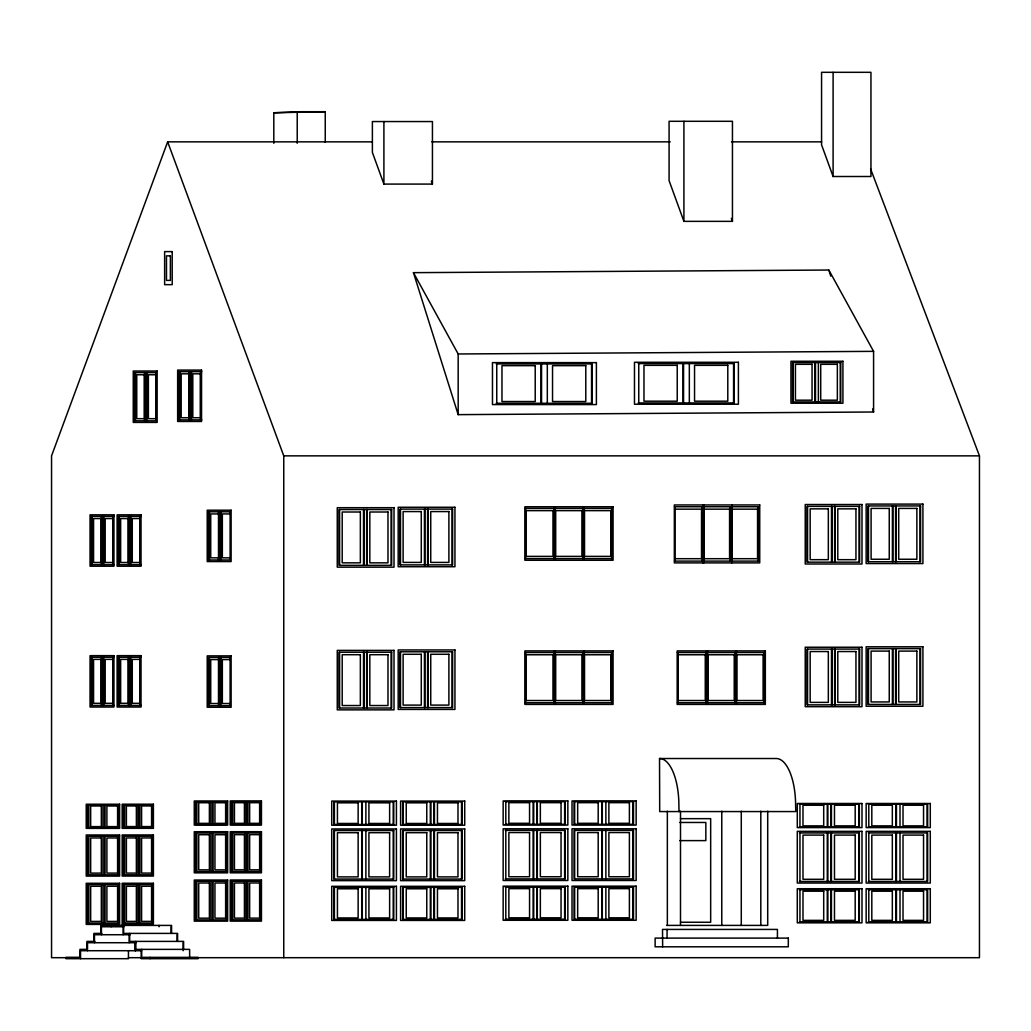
<?xml version="1.0" encoding="UTF-8"?>
<svg xmlns="http://www.w3.org/2000/svg" width="1031" height="1031" viewBox="0 0 1031 1031"><rect width="100%" height="100%" fill="white"/><g stroke="black" fill="none" stroke-linecap="round" stroke-linejoin="round"><path stroke-width="1.5" d="M554.291 704.405L554.291 650.896M554.291 560.258L554.291 506.762M555.297 704.405L555.297 650.896M555.297 560.258L555.297 506.762M584.177 704.405L584.177 650.896M584.177 560.258L584.177 506.762M702.794 562.887L702.794 504.958M703.773 562.887L703.773 504.958M706.557 704.405L706.557 650.896M707.562 704.405L707.562 650.896M731.752 562.887L731.752 504.958M736.443 704.405L736.443 650.896M372.23 141.853L167.653 141.853L51.55 455.857L51.55 957.696L80.379 957.696M273.808 143.296L273.808 112.766L301.812 111.709L325.242 111.709L325.242 142.214M273.808 112.766L325.242 111.709M413.444 272.661L828.834 270.032L873.579 351.352L873.579 412L458.176 414.642L413.444 272.661L458.176 353.981L458.176 414.642M458.176 353.981L873.579 351.352M431.834 141.853L670.253 141.853M731.469 141.853L821.668 141.853M833.1 176.507L870.95 176.507L870.95 72.312L821.565 72.312L821.565 144.843L833.1 176.507L833.1 72.312M383.906 184.085L432.44 184.085L432.44 121.555L372.384 121.555L372.384 152.408L383.906 184.085L383.906 121.555M683.914 221.356L732.448 221.356L732.448 121.297L669.08 121.297L669.08 180.618L683.914 221.356L683.914 121.297M638.202 363.569L734.124 363.569L734.124 402.941L638.202 402.941M496.195 363.917L592.116 363.917L592.116 403.289L496.195 403.289M201.767 371.675L178.647 371.675L178.647 419.875L201.767 419.875M167.653 141.853L283.757 455.857L979.45 455.857L979.45 957.696L189.266 957.696M674.545 506.749L730.837 506.749L730.837 561.109L674.545 561.109M731.198 506.749L758.816 506.749L758.816 561.109L731.198 561.109M525.127 508.412L583.25 508.412L583.25 558.609L525.127 558.609M583.636 508.412L612.13 508.412L612.13 558.609L583.636 558.609M675.189 509.159L701.518 509.159L701.518 558.699L675.189 558.699M218.366 513.928L210.724 513.928L210.724 557.848L218.366 557.848M230.003 513.928L222.348 513.928L222.348 557.848L230.003 557.848M114.157 516.415L91.037 516.415L91.037 564.627L114.157 564.627M141.234 516.415L118.101 516.415L118.101 564.627L141.234 564.627M525.127 652.546L583.25 652.546L583.25 702.755L525.127 702.755M583.636 652.546L612.13 652.546L612.13 702.755L583.636 702.755M677.406 652.546L735.515 652.546L735.515 702.755L677.406 702.755M114.157 657.237L91.037 657.237L91.037 705.449L114.157 705.449M141.234 657.237L118.101 657.237L118.101 705.449L141.234 705.449M218.366 659.595L210.724 659.595L210.724 703.529L218.366 703.529M230.003 659.595L222.348 659.595L222.348 703.529L230.003 703.529M659.531 758.52L776.266 758.52A46.91 19.344 90 0 1 795.61 805.43L795.777 811.565L659.698 811.565L659.531 758.52A46.91 19.344 90 0 1 678.888 805.43L679.042 811.565M505.267 801.667L565.194 801.667L565.194 824.31L505.267 824.31M799.399 804.232L859.326 804.232L859.326 826.875L799.399 826.875M868.244 804.232L927.655 804.232L927.655 826.875L868.244 826.875M119.441 804.979L87.609 804.979L87.609 827.622L119.441 827.622M153.31 804.94L123.449 804.94L123.449 827.584L153.31 827.584M680.499 818.666L710.668 818.666L710.668 922.255L680.499 922.255M679.777 822.467L705.835 822.467L705.835 840.613L679.777 840.613M505.267 830.393L565.194 830.393L565.194 878.902L505.267 878.902M799.399 832.945L859.326 832.945L859.326 881.453L799.399 881.453M868.244 832.945L927.655 832.945L927.655 881.453L868.244 881.453M119.441 836.244L87.609 836.244L87.609 874.829L119.441 874.829M153.31 836.218L123.449 836.218L123.449 874.803L153.31 874.803M119.441 884.546L87.609 884.546L87.609 923.132L119.441 923.132M153.31 884.521L123.449 884.521L123.449 923.106L153.31 923.106M505.267 887.214L565.194 887.214L565.194 919.227L505.267 919.227M799.399 889.766L859.326 889.766L859.326 921.778L799.399 921.778M868.244 889.766L927.655 889.766L927.655 921.778L868.244 921.778M666.619 925.4L767.708 925.4L767.708 811.204M123.9 926.753L101.438 926.753L101.438 934.73M101.876 933.403L93.885 933.403L93.885 941.393M130.19 934.73L94.465 934.73L94.465 942.721M94.916 941.393L86.926 941.393L86.926 949.371L79.954 949.371L79.954 957.361M136.002 942.721L87.506 942.721L87.506 950.711M141.582 950.711L80.534 950.711L80.534 958.688M80.405 957.361L66.023 957.361L66.023 958.688L128.45 958.688L128.45 950.711M128.424 957.696L141.582 957.696M870.589 168.891L979.45 455.857M731.34 218.327L732.448 221.356M431.345 181.069L432.44 184.085M828.834 270.032L830.754 276.14M872.613 408.959L873.579 412M927.101 804.232L927.101 826.875M927.101 832.945L927.101 881.453M927.101 889.766L927.101 921.778M920.026 505.937L920.026 561.727M920.026 648.628L920.026 704.418M899.999 804.232L899.999 826.875M899.999 832.945L899.999 881.453M899.999 889.766L899.999 921.778M896.442 804.232L896.442 826.875M896.442 832.945L896.442 881.453M896.442 889.766L896.442 921.778M896.107 505.937L896.107 561.727M896.107 648.628L896.107 704.418M895.887 804.232L895.887 826.875M895.887 832.945L895.887 881.453M895.887 889.766L895.887 921.778M895.565 505.937L895.565 561.727M895.565 648.628L895.565 704.418M892.962 505.937L892.962 561.727M892.962 648.628L892.962 704.418M892.408 505.937L892.408 561.727M892.408 648.628L892.408 704.418M868.798 804.232L868.798 826.875M868.798 832.945L868.798 881.453M868.798 889.766L868.798 921.778M868.489 505.937L868.489 561.727M868.489 648.628L868.489 704.418M859.107 506.376L859.107 562.166M859.107 649.066L859.107 704.856M858.784 804.232L858.784 826.875M858.784 832.945L858.784 881.453M858.784 889.766L858.784 921.778M840.239 362.564L840.239 401.922M835.187 506.376L835.187 562.166M835.187 649.066L835.187 704.856M834.633 506.376L834.633 562.166M834.633 649.066L834.633 704.856M832.03 506.376L832.03 562.166M832.03 649.066L832.03 704.856M831.489 506.376L831.489 562.166M831.489 649.066L831.489 704.856M831.437 804.232L831.437 826.875M831.437 832.945L831.437 881.453M831.437 889.766L831.437 921.778M830.883 804.232L830.883 826.875M830.883 832.945L830.883 881.453M830.883 889.766L830.883 921.778M827.841 804.232L827.841 826.875M827.841 832.945L827.841 881.453M827.841 889.766L827.841 921.778M827.287 804.232L827.287 826.875M827.287 832.945L827.287 881.453M827.287 889.766L827.287 921.778M818.382 362.564L818.382 401.922M815.495 362.564L815.495 401.922M814.941 362.564L814.941 401.922M807.569 506.376L807.569 562.166M807.569 649.066L807.569 704.856M799.953 804.232L799.953 826.875M799.953 832.945L799.953 881.453M799.953 889.766L799.953 921.778M793.097 362.564L793.097 401.922M777.426 938.107L777.426 929.421L662.508 929.421L662.649 946.806M763.855 652.546L763.855 702.755M760.801 811.204L760.801 925.4M758.275 506.749L758.275 561.109M741.276 811.204L741.276 925.4M734.961 652.546L734.961 702.755M733.569 363.569L733.569 402.941M730.296 506.749L730.296 561.109M721.777 811.204L721.777 925.4M707.008 652.546L707.008 702.755M706.016 652.546L706.016 702.755M702.253 506.749L702.253 561.109M689.327 363.569L689.327 402.941M683.553 363.569L683.553 402.941M682.999 363.569L682.999 402.941M680.499 811.204L680.499 925.4M677.947 652.546L677.947 702.755M675.086 506.749L675.086 561.109M667.353 811.204L667.353 925.4M667.07 929.421L667.07 938.107M638.756 363.569L638.756 402.941M632.97 801.667L632.97 824.31M632.97 830.393L632.97 878.902M632.97 887.214L632.97 919.227M611.589 508.412L611.589 558.609M611.589 652.546L611.589 702.755M605.867 801.667L605.867 824.31M605.867 830.393L605.867 878.902M605.867 887.214L605.867 919.227M602.297 801.667L602.297 824.31M602.297 830.393L602.297 878.902M602.297 887.214L602.297 919.227M601.756 801.667L601.756 824.31M601.756 830.393L601.756 878.902M601.756 887.214L601.756 919.227M591.562 363.917L591.562 403.289M582.695 508.412L582.695 558.609M582.695 652.546L582.695 702.755M574.654 801.667L574.654 824.31M574.654 830.393L574.654 878.902M574.654 887.214L574.654 919.227M564.64 801.667L564.64 824.31M564.64 830.393L564.64 878.902M564.64 887.214L564.64 919.227M553.737 508.412L553.737 558.609M553.737 652.546L553.737 702.755M547.319 363.917L547.319 403.289M541.546 363.917L541.546 403.289M540.991 363.917L540.991 403.289M537.293 801.667L537.293 824.31M537.293 830.393L537.293 878.902M537.293 887.214L537.293 919.227M536.751 801.667L536.751 824.31M536.751 830.393L536.751 878.902M536.751 887.214L536.751 919.227M533.71 801.667L533.71 824.31M533.71 830.393L533.71 878.902M533.71 887.214L533.71 919.227M533.156 801.667L533.156 824.31M533.156 830.393L533.156 878.902M533.156 887.214L533.156 919.227M525.681 508.412L525.681 558.609M525.681 652.546L525.681 702.755M505.809 801.667L505.809 824.31M505.809 830.393L505.809 878.902M505.809 887.214L505.809 919.227M496.749 363.917L496.749 403.289M461.54 801.822L461.54 824.465M461.54 830.535L461.54 879.043M461.54 887.356L461.54 919.381M452.055 509.095L452.055 564.885M452.055 651.785L452.055 707.588M434.438 801.822L434.438 824.465M434.438 830.535L434.438 879.043M434.438 887.356L434.438 919.381M433.896 801.822L433.896 824.465M433.896 830.535L433.896 879.043M433.896 887.356L433.896 919.381M430.881 801.822L430.881 824.465M430.881 830.535L430.881 879.043M430.881 887.356L430.881 919.381M430.327 801.822L430.327 824.465M430.327 830.535L430.327 879.043M430.327 887.356L430.327 919.381M428.136 509.095L428.136 564.885M428.136 651.785L428.136 707.588M427.594 509.095L427.594 564.885M427.594 651.785L427.594 707.588M424.978 509.095L424.978 564.885M424.978 651.785L424.978 707.588M424.437 509.095L424.437 564.885M424.437 651.785L424.437 707.588M403.237 801.822L403.237 824.465M403.237 830.535L403.237 879.043M403.237 887.356L403.237 919.381M400.518 509.095L400.518 564.885M400.518 651.785L400.518 707.588M393.223 801.822L393.223 824.465M393.223 830.535L393.223 879.043M393.223 887.356L393.223 919.381M391.136 509.533L391.136 565.323M391.136 652.223L391.136 708.013M367.216 509.533L367.216 565.323M367.216 652.223L367.216 708.013M366.662 509.533L366.662 565.323M366.662 652.223L366.662 708.013M365.876 801.822L365.876 824.465M365.876 830.535L365.876 879.043M365.876 887.356L365.876 919.381M364.059 509.533L364.059 565.323M364.059 652.223L364.059 708.013M363.518 509.533L363.518 565.323M363.518 652.223L363.518 708.013M362.281 801.822L362.281 824.465M362.281 830.535L362.281 879.043M362.281 887.356L362.281 919.381M361.726 801.822L361.726 824.465M361.726 830.535L361.726 879.043M361.726 887.356L361.726 919.381M339.599 509.533L339.599 565.323M339.599 652.223L339.599 708.013M334.392 801.822L334.392 824.465M334.392 830.535L334.392 879.043M334.392 887.356L334.392 919.381M297.224 112.766L297.224 143.27M283.757 455.857L283.757 957.696M247.904 801.693L247.904 824.336M247.904 832.958L247.904 871.543M247.904 881.26L247.904 919.845M246.705 801.693L246.705 824.336M246.705 832.958L246.705 871.543M246.705 881.26L246.705 919.845M244.966 801.693L244.966 824.336M244.966 832.958L244.966 871.543M244.966 881.26L244.966 919.845M232.71 801.693L232.71 824.336M232.71 832.958L232.71 871.543M232.71 881.26L232.71 919.845M221.021 511.788L221.021 559.988M221.021 657.456L221.021 705.668M219.822 511.788L219.822 559.988M219.822 657.456L219.822 705.668M218.495 511.788L218.495 559.988M218.495 657.456L218.495 705.668M213.095 801.731L213.095 824.362M213.095 832.996L213.095 871.582M213.095 881.299L213.095 919.884M211.896 801.731L211.896 824.362M211.896 832.996L211.896 871.582M211.896 881.299L211.896 919.884M210.04 801.731L210.04 824.362M210.04 832.996L210.04 871.582M210.04 881.299L210.04 919.884M209.396 511.788L209.396 559.988M209.396 657.456L209.396 705.668M200.568 371.675L200.568 419.875M196.857 801.731L196.857 824.362M196.857 832.996L196.857 871.582M196.857 881.299L196.857 919.884M191.47 371.675L191.47 419.875M190.271 371.675L190.271 419.875M189.627 957.361L189.627 949.371L135.692 949.371L135.692 941.393M188.944 371.675L188.944 419.875M183.608 949.371L183.608 941.393L129.674 941.393L129.674 933.403M183.106 942.721L183.106 950.711M179.845 371.675L179.845 419.875M177.59 941.393L177.59 933.403L123.656 933.403L123.656 925.413M177.087 934.73L177.087 941.123M171.571 933.403L171.571 925.413L100.858 925.413L100.858 933.403M171.069 926.753L171.069 933.132M159.045 925.413L159.045 926.753M152.111 804.94L152.111 827.584M152.111 836.218L152.111 874.803M152.111 884.521L152.111 923.106M150.075 957.361L150.075 958.688M147.059 372.616L147.059 420.828M145.861 372.616L145.861 420.828M144.533 372.616L144.533 420.828M141.711 949.371L141.711 957.361L197.991 957.361L197.991 958.688L141.208 958.688L141.208 950.711M140.036 516.415L140.036 564.627M140.036 657.237L140.036 705.449M139.855 804.94L139.855 827.584M139.855 836.218L139.855 874.803M139.855 884.521L139.855 923.106M138.644 804.94L138.644 827.584M138.644 836.218L138.644 874.803M138.644 884.521L138.644 923.106M136.917 804.94L136.917 827.584M136.917 836.218L136.917 874.803M136.917 884.521L136.917 923.106M135.435 372.616L135.435 420.828M135.422 942.721L135.422 950.711M135.19 942.721L135.19 950.711M130.937 516.415L130.937 564.627M130.937 657.237L130.937 705.449M129.738 516.415L129.738 564.627M129.738 657.237L129.738 705.449M129.171 934.73L129.171 942.721M128.411 516.415L128.411 564.627M128.411 657.237L128.411 705.449M124.648 804.94L124.648 827.584M124.648 836.218L124.648 874.803M124.648 884.521L124.648 923.106M123.153 926.753L123.153 934.73M119.312 516.415L119.312 564.627M119.312 657.237L119.312 705.449M118.23 804.979L118.23 827.622M118.23 836.244L118.23 874.829M118.23 884.546L118.23 923.132M112.959 516.415L112.959 564.627M112.959 657.237L112.959 705.449M111.129 925.413L111.129 926.753M105.046 804.979L105.046 827.622M105.046 836.244L105.046 874.829M105.046 884.546L105.046 923.132M103.86 516.415L103.86 564.627M103.86 657.237L103.86 705.449M103.847 804.979L103.847 827.622M103.847 836.244L103.847 874.829M103.847 884.546L103.847 923.132M102.662 516.415L102.662 564.627M102.662 657.237L102.662 705.449M101.992 804.979L101.992 827.622M101.992 836.244L101.992 874.829M101.992 884.546L101.992 923.132M101.334 516.415L101.334 564.627M101.334 657.237L101.334 705.449M92.236 516.415L92.236 564.627M92.236 657.237L92.236 705.449M88.808 804.979L88.808 827.622M88.808 836.244L88.808 874.829M88.808 884.546L88.808 923.132M172.203 251.603L164.638 251.603L164.638 284.659L172.203 284.659L172.203 251.603M170.373 255.856L166.481 255.856L166.481 280.406L170.373 280.406L170.373 255.856M842.92 361.262L790.957 361.262L790.957 403.224L842.92 403.224L842.92 361.262M738.402 362.281L634.477 362.281L634.477 404.229L738.402 404.229L738.402 362.281M596.395 362.616L492.47 362.616L492.47 404.577L596.395 404.577L596.395 362.616M840.793 362.564L792.543 362.564L792.543 401.922L840.793 401.922L840.793 362.564M812.054 364.304L795.429 364.304L795.429 400.183L812.054 400.183L812.054 364.304M837.352 364.304L820.715 364.304L820.715 400.183L837.352 400.183L837.352 364.304M677.225 365.322L643.975 365.322L643.975 401.188L677.225 401.188L677.225 365.322M727.796 365.322L694.546 365.322L694.546 401.188L727.796 401.188L727.796 365.322M535.218 365.657L501.968 365.657L501.968 401.536L535.218 401.536L535.218 365.657M585.788 365.657L552.539 365.657L552.539 401.536L585.788 401.536L585.788 365.657M201.548 370.09L177.654 370.09L177.654 421.46L201.548 421.46L201.548 370.09M157.137 371.031L133.257 371.031L133.257 422.414L157.137 422.414L157.137 371.031M156.158 372.616L134.236 372.616L134.236 420.828L156.158 420.828L156.158 372.616M188.815 373.815L181.172 373.815L181.172 417.735L188.815 417.735L188.815 373.815M200.439 373.815L192.797 373.815L192.797 417.735L200.439 417.735L200.439 373.815M144.404 374.769L136.762 374.769L136.762 418.689L144.404 418.689L144.404 374.769M156.029 374.769L148.387 374.769L148.387 418.689L156.029 418.689L156.029 374.769M922.913 504.107L866.156 504.107L866.156 563.557L922.913 563.557L922.913 504.107M861.993 504.533L805.237 504.533L805.237 563.996L861.993 563.996L861.993 504.533M759.731 504.958L674.338 504.958L674.338 562.887L759.731 562.887L759.731 504.958M920.58 505.937L867.947 505.937L867.947 561.727L920.58 561.727L920.58 505.937M859.648 506.376L807.015 506.376L807.015 562.166L859.648 562.166L859.648 506.376M613.071 506.762L524.908 506.762L524.908 560.258L613.071 560.258L613.071 506.762M454.942 507.265L398.185 507.265L398.185 566.728L454.942 566.728L454.942 507.265M394.01 507.703L337.266 507.703L337.266 567.153L394.01 567.153L394.01 507.703M889.25 508.412L871.092 508.412L871.092 559.253L889.25 559.253L889.25 508.412M916.868 508.412L898.71 508.412L898.71 559.253L916.868 559.253L916.868 508.412M828.331 508.85L810.173 508.85L810.173 559.678L828.331 559.678L828.331 508.85M855.949 508.85L837.791 508.85L837.791 559.678L855.949 559.678L855.949 508.85M452.609 509.095L399.964 509.095L399.964 564.885L452.609 564.885L452.609 509.095M729.574 509.159L704.109 509.159L704.109 558.699L729.574 558.699L729.574 509.159M757.553 509.159L732.087 509.159L732.087 558.699L757.553 558.699L757.553 509.159M391.677 509.533L339.044 509.533L339.044 565.323L391.677 565.323L391.677 509.533M231.112 510.203L207.218 510.203L207.218 561.573L231.112 561.573L231.112 510.203M552.99 510.641L525.81 510.641L525.81 556.379L552.99 556.379L552.99 510.641M581.961 510.641L555.657 510.641L555.657 556.379L581.961 556.379L581.961 510.641M610.842 510.641L584.538 510.641L584.538 556.379L610.842 556.379L610.842 510.641M421.279 511.569L403.121 511.569L403.121 562.41L421.279 562.41L421.279 511.569M448.897 511.569L430.739 511.569L430.739 562.41L448.897 562.41L448.897 511.569M230.119 511.788L208.198 511.788L208.198 559.988L230.119 559.988L230.119 511.788M360.36 512.007L342.202 512.007L342.202 562.849L360.36 562.849L360.36 512.007M387.978 512.007L369.82 512.007L369.82 562.849L387.978 562.849L387.978 512.007M113.938 514.83L90.058 514.83L90.058 566.212L113.938 566.212L113.938 514.83M141.015 514.83L117.122 514.83L117.122 566.212L141.015 566.212L141.015 514.83M101.206 518.554L93.563 518.554L93.563 562.488L101.206 562.488L101.206 518.554M112.83 518.554L105.188 518.554L105.188 562.488L112.83 562.488L112.83 518.554M128.282 518.554L120.64 518.554L120.64 562.488L128.282 562.488L128.282 518.554M139.907 518.554L132.264 518.554L132.264 562.488L139.907 562.488L139.907 518.554M922.913 646.798L866.156 646.798L866.156 706.261L922.913 706.261L922.913 646.798M861.993 647.236L805.237 647.236L805.237 706.686L861.993 706.686L861.993 647.236M920.58 648.628L867.947 648.628L867.947 704.418L920.58 704.418L920.58 648.628M859.648 649.066L807.015 649.066L807.015 704.856L859.648 704.856L859.648 649.066M454.942 649.955L398.185 649.955L398.185 709.418L454.942 709.418L454.942 649.955M394.01 650.393L337.266 650.393L337.266 709.856L394.01 709.856L394.01 650.393M613.071 650.896L524.908 650.896L524.908 704.405L613.071 704.405L613.071 650.896M765.337 650.896L677.174 650.896L677.174 704.405L765.337 704.405L765.337 650.896M889.25 651.102L871.092 651.102L871.092 701.943L889.25 701.943L889.25 651.102M916.868 651.102L898.71 651.102L898.71 701.943L916.868 701.943L916.868 651.102M828.331 651.54L810.173 651.54L810.173 702.382L828.331 702.382L828.331 651.54M855.949 651.54L837.791 651.54L837.791 702.382L855.949 702.382L855.949 651.54M452.609 651.785L399.964 651.785L399.964 707.588L452.609 707.588L452.609 651.785M391.677 652.223L339.044 652.223L339.044 708.013L391.677 708.013L391.677 652.223M764.396 652.546L735.902 652.546L735.902 702.755L764.396 702.755L764.396 652.546M421.279 654.273L403.121 654.273L403.121 705.101L421.279 705.101L421.279 654.273M448.897 654.273L430.739 654.273L430.739 705.101L448.897 705.101L448.897 654.273M360.36 654.698L342.202 654.698L342.202 705.539L360.36 705.539L360.36 654.698M387.978 654.698L369.82 654.698L369.82 705.539L387.978 705.539L387.978 654.698M552.99 654.775L525.81 654.775L525.81 700.526L552.99 700.526L552.99 654.775M581.961 654.775L555.657 654.775L555.657 700.526L581.961 700.526L581.961 654.775M610.842 654.775L584.538 654.775L584.538 700.526L610.842 700.526L610.842 654.775M705.256 654.775L678.076 654.775L678.076 700.526L705.256 700.526L705.256 654.775M734.227 654.775L707.923 654.775L707.923 700.526L734.227 700.526L734.227 654.775M763.108 654.775L736.817 654.775L736.817 700.526L763.108 700.526L763.108 654.775M113.938 655.652L90.058 655.652L90.058 707.034L113.938 707.034L113.938 655.652M141.015 655.652L117.122 655.652L117.122 707.034L141.015 707.034L141.015 655.652M231.112 655.871L207.218 655.871L207.218 707.253L231.112 707.253L231.112 655.871M230.119 657.456L208.198 657.456L208.198 705.668L230.119 705.668L230.119 657.456M101.206 659.376L93.563 659.376L93.563 703.31L101.206 703.31L101.206 659.376M112.83 659.376L105.188 659.376L105.188 703.31L112.83 703.31L112.83 659.376M128.282 659.376L120.64 659.376L120.64 703.31L128.282 703.31L128.282 659.376M139.907 659.376L132.264 659.376L132.264 703.31L139.907 703.31L139.907 659.376M227.658 800.984L194.279 800.984L194.279 825.109L227.658 825.109L227.658 800.984M261.449 800.945L230.222 800.945L230.222 825.084L261.449 825.084L261.449 800.945M567.849 800.932L503.154 800.932L503.154 825.058L567.849 825.058L567.849 800.932M636.153 800.932L572.025 800.932L572.025 825.058L636.153 825.058L636.153 800.932M396.42 801.074L331.724 801.074L331.724 825.2L396.42 825.2L396.42 801.074M464.723 801.074L400.595 801.074L400.595 825.2L464.723 825.2L464.723 801.074M633.511 801.667L574.112 801.667L574.112 824.31L633.511 824.31L633.511 801.667M226.292 801.731L195.658 801.731L195.658 824.362L226.292 824.362L226.292 801.731M260.173 801.693L231.498 801.693L231.498 824.336L260.173 824.336L260.173 801.693M393.765 801.822L333.838 801.822L333.838 824.465L393.765 824.465L393.765 801.822M462.094 801.822L402.683 801.822L402.683 824.465L462.094 824.465L462.094 801.822M209.396 802.737L198.712 802.737L198.712 823.357L209.396 823.357L209.396 802.737M225.634 802.737L214.951 802.737L214.951 823.357L225.634 823.357L225.634 802.737M244.437 802.698L234.437 802.698L234.437 823.331L244.437 823.331L244.437 802.698M259.632 802.698L249.644 802.698L249.644 823.331L259.632 823.331L259.632 802.698M529.56 802.672L508.863 802.672L508.863 823.305L529.56 823.305L529.56 802.672M561.044 802.672L540.347 802.672L540.347 823.305L561.044 823.305L561.044 802.672M598.186 802.672L577.669 802.672L577.669 823.305L598.186 823.305L598.186 802.672M629.4 802.672L608.883 802.672L608.883 823.305L629.4 823.305L629.4 802.672M358.131 802.827L337.433 802.827L337.433 823.46L358.131 823.46L358.131 802.827M389.628 802.827L368.918 802.827L368.918 823.46L389.628 823.46L389.628 802.827M426.77 802.827L406.24 802.827L406.24 823.46L426.77 823.46L426.77 802.827M457.983 802.827L437.453 802.827L437.453 823.46L457.983 823.46L457.983 802.827M861.993 803.484L797.285 803.484L797.285 827.609L861.993 827.609L861.993 803.484M930.284 803.484L866.156 803.484L866.156 827.609L930.284 827.609L930.284 803.484M119.609 804.232L86.23 804.232L86.23 828.37L119.609 828.37L119.609 804.232M153.4 804.206L122.161 804.206L122.161 828.331L153.4 828.331L153.4 804.206M823.705 805.237L802.994 805.237L802.994 825.87L823.705 825.87L823.705 805.237M855.189 805.237L834.479 805.237L834.479 825.87L855.189 825.87L855.189 805.237M892.331 805.237L871.814 805.237L871.814 825.87L892.331 825.87L892.331 805.237M923.544 805.237L903.014 805.237L903.014 825.87L923.544 825.87L923.544 805.237M136.376 805.946L126.388 805.946L126.388 826.578L136.376 826.578L136.376 805.946M151.583 805.946L141.582 805.946L141.582 826.578L151.583 826.578L151.583 805.946M101.334 805.984L90.664 805.984L90.664 826.617L101.334 826.617L101.334 805.984M117.586 805.984L106.902 805.984L106.902 826.617L117.586 826.617L117.586 805.984M396.42 828.95L331.724 828.95L331.724 880.642L396.42 880.642L396.42 828.95M464.723 828.95L400.595 828.95L400.595 880.642L464.723 880.642L464.723 828.95M567.849 828.795L503.154 828.795L503.154 880.487L567.849 880.487L567.849 828.795M636.153 828.795L572.025 828.795L572.025 880.487L636.153 880.487L636.153 828.795M633.511 830.393L574.112 830.393L574.112 878.902L633.511 878.902L633.511 830.393M393.765 830.535L333.838 830.535L333.838 879.043L393.765 879.043L393.765 830.535M462.094 830.535L402.683 830.535L402.683 879.043L462.094 879.043L462.094 830.535M861.993 831.347L797.285 831.347L797.285 883.052L861.993 883.052L861.993 831.347M930.284 831.347L866.156 831.347L866.156 883.052L930.284 883.052L930.284 831.347M227.658 831.721L194.279 831.721L194.279 872.845L227.658 872.845L227.658 831.721M261.449 831.695L230.222 831.695L230.222 872.819L261.449 872.819L261.449 831.695M529.56 832.545L508.863 832.545L508.863 876.75L529.56 876.75L529.56 832.545M561.044 832.545L540.347 832.545L540.347 876.75L561.044 876.75L561.044 832.545M598.186 832.545L577.669 832.545L577.669 876.75L598.186 876.75L598.186 832.545M629.4 832.545L608.883 832.545L608.883 876.75L629.4 876.75L629.4 832.545M358.131 832.687L337.433 832.687L337.433 876.891L358.131 876.891L358.131 832.687M389.628 832.687L368.918 832.687L368.918 876.891L389.628 876.891L389.628 832.687M426.77 832.687L406.24 832.687L406.24 876.891L426.77 876.891L426.77 832.687M457.983 832.687L437.453 832.687L437.453 876.891L457.983 876.891L457.983 832.687M226.292 832.996L195.658 832.996L195.658 871.582L226.292 871.582L226.292 832.996M260.173 832.958L231.498 832.958L231.498 871.543L260.173 871.543L260.173 832.958M209.396 834.71L198.712 834.71L198.712 869.868L209.396 869.868L209.396 834.71M225.634 834.71L214.951 834.71L214.951 869.868L225.634 869.868L225.634 834.71M244.437 834.672L234.437 834.672L234.437 869.829L244.437 869.829L244.437 834.672M259.632 834.672L249.644 834.672L249.644 869.829L259.632 869.829L259.632 834.672M153.4 834.942L122.161 834.942L122.161 876.066L153.4 876.066L153.4 834.942M119.609 834.981L86.23 834.981L86.23 876.105L119.609 876.105L119.609 834.981M823.705 835.097L802.994 835.097L802.994 879.301L823.705 879.301L823.705 835.097M855.189 835.097L834.479 835.097L834.479 879.301L855.189 879.301L855.189 835.097M892.331 835.097L871.814 835.097L871.814 879.301L892.331 879.301L892.331 835.097M923.544 835.097L903.014 835.097L903.014 879.301L923.544 879.301L923.544 835.097M101.334 837.958L90.664 837.958L90.664 873.115L101.334 873.115L101.334 837.958M117.586 837.958L106.902 837.958L106.902 873.115L117.586 873.115L117.586 837.958M136.376 837.932L126.388 837.932L126.388 873.089L136.376 873.089L136.376 837.932M151.583 837.932L141.582 837.932L141.582 873.089L151.583 873.089L151.583 837.932M227.658 880.036L194.279 880.036L194.279 921.147L227.658 921.147L227.658 880.036M261.449 879.997L230.222 879.997L230.222 921.121L261.449 921.121L261.449 879.997M226.292 881.299L195.658 881.299L195.658 919.884L226.292 919.884L226.292 881.299M260.173 881.26L231.498 881.26L231.498 919.845L260.173 919.845L260.173 881.26M209.396 883.013L198.712 883.013L198.712 918.17L209.396 918.17L209.396 883.013M225.634 883.013L214.951 883.013L214.951 918.17L225.634 918.17L225.634 883.013M244.437 882.974L234.437 882.974L234.437 918.131L244.437 918.131L244.437 882.974M259.632 882.974L249.644 882.974L249.644 918.131L259.632 918.131L259.632 882.974M119.609 883.283L86.23 883.283L86.23 924.407L119.609 924.407L119.609 883.283M153.4 883.245L122.161 883.245L122.161 924.369L153.4 924.369L153.4 883.245M101.334 886.26L90.664 886.26L90.664 921.418L101.334 921.418L101.334 886.26M117.586 886.26L106.902 886.26L106.902 921.418L117.586 921.418L117.586 886.26M136.376 886.235L126.388 886.235L126.388 921.392L136.376 921.392L136.376 886.235M151.583 886.235L141.582 886.235L141.582 921.392L151.583 921.392L151.583 886.235M396.42 886.312L331.724 886.312L331.724 920.425L396.42 920.425L396.42 886.312M464.723 886.312L400.595 886.312L400.595 920.425L464.723 920.425L464.723 886.312M567.849 886.157L503.154 886.157L503.154 920.283L567.849 920.283L567.849 886.157M636.153 886.157L572.025 886.157L572.025 920.283L636.153 920.283L636.153 886.157M393.765 887.356L333.838 887.356L333.838 919.381L393.765 919.381L393.765 887.356M462.094 887.356L402.683 887.356L402.683 919.381L462.094 919.381L462.094 887.356M633.511 887.214L574.112 887.214L574.112 919.227L633.511 919.227L633.511 887.214M529.56 888.632L508.863 888.632L508.863 917.809L529.56 917.809L529.56 888.632M561.044 888.632L540.347 888.632L540.347 917.809L561.044 917.809L561.044 888.632M598.186 888.632L577.669 888.632L577.669 917.809L598.186 917.809L598.186 888.632M629.4 888.632L608.883 888.632L608.883 917.809L629.4 917.809L629.4 888.632M358.131 888.786L337.433 888.786L337.433 917.951L358.131 917.951L358.131 888.786M389.628 888.786L368.918 888.786L368.918 917.951L389.628 917.951L389.628 888.786M426.77 888.786L406.24 888.786L406.24 917.951L426.77 917.951L426.77 888.786M457.983 888.786L437.453 888.786L437.453 917.951L457.983 917.951L457.983 888.786M861.993 888.722L797.285 888.722L797.285 922.835L861.993 922.835L861.993 888.722M930.284 888.722L866.156 888.722L866.156 922.835L930.284 922.835L930.284 888.722M823.705 891.196L802.994 891.196L802.994 920.361L823.705 920.361L823.705 891.196M855.189 891.196L834.479 891.196L834.479 920.361L855.189 920.361L855.189 891.196M892.331 891.196L871.814 891.196L871.814 920.361L892.331 920.361L892.331 891.196M923.544 891.196L903.014 891.196L903.014 920.361L923.544 920.361L923.544 891.196M788.303 938.107L655.136 938.107L655.136 946.806L788.303 946.806L788.303 938.107"/></g></svg>
